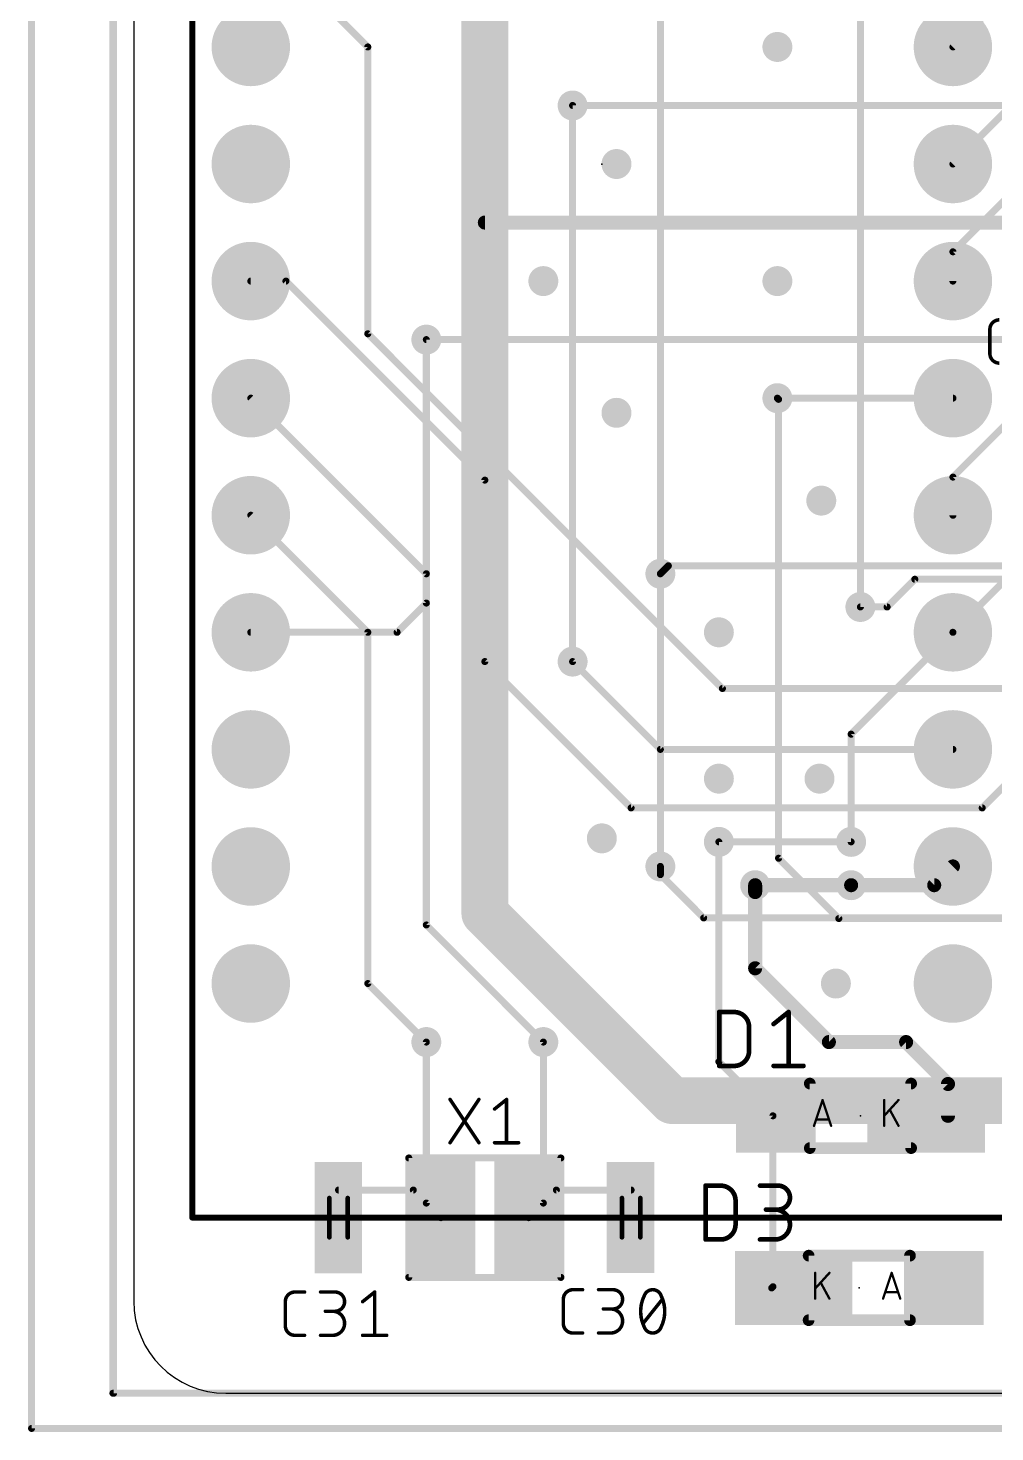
# Model space of a CAD drawing. Extents: x -2.3 to 95.2, y -2.6 to 57.4.
# Drawn here: x -2.29 to 18.69, y -0.84 to 29.62 of the extents above; entities that cross this region are included whole.
import ezdxf

# ---------------------------------------------------------------- set-up
doc = ezdxf.new("R2010")
doc.units = 0
for name, color, linetype in [('1', 12, 'CONTINUOUS'), ('16', 132, 'CONTINUOUS'), ('17', 253, 'CONTINUOUS'), ('18', 110, 'CONTINUOUS'), ('20', 31, 'CONTINUOUS'), ('21', 253, 'CONTINUOUS'), ('23', 53, 'CONTINUOUS'), ('25', 253, 'CONTINUOUS'), ('29', 253, 'CONTINUOUS'), ('30', 253, 'CONTINUOUS'), ('51', 253, 'CONTINUOUS')]:
    doc.layers.add(name, color=color, linetype=linetype)

# ---------------------------------------------------------------- blocks, each defined once
blk = doc.blocks.new('RECT')
blk.add_solid([(-0.5, -0.5), (0.5, -0.5), (-0.5, 0.5), (0.5, 0.5)])
blk = doc.blocks.new('ROUNDP')
at = {"const_width": 0.5}
blk.add_lwpolyline([(0, -0.25, 1), (0, 0.25, 1), (0, -0.25)], format="xyb", dxfattribs=at)
blk = doc.blocks.new('ROUNDV')
at = {"const_width": 0.5}
blk.add_lwpolyline([(0, -0.25, 1), (0, 0.25, 1), (0, -0.25)], format="xyb", dxfattribs=at)

msp = doc.modelspace()

# ---------------------------------------------------------------- linework, layer by layer
at = {"layer": '1'}
for points, const_width in [([(-0.4522, 57.15), (-0.4522, 0)], 0.1524), ([(7.62, 36.83), (7.62, 25.4)], 1.016), ([(15.7716, 31.0116), (15.7716, 17.0601)], 0.1524), ([(11.43, 30.48), (11.43, 17.78)], 0.1524), ([(19.05, 30.48), (17.78, 29.21)], 0.1524), ([(9.525, 27.94), (9.525, 15.875)], 0.1524), ([(19.05, 27.94), (17.78, 26.67)], 0.1524), ([(17.78, 24.765), (19.685, 26.67)], 0.1524), ([(7.62, 25.4), (7.62, 10.414)], 1.016), ([(17.78, 24.13), (17.78, 24.765)], 0.1524), ([(6.35, 17.145), (6.35, 22.86)], 0.1524), ([(13.97, 21.59), (13.9954, 21.5646)], 0.1524), ([(13.9954, 21.5646), (13.9954, 11.6078)], 0.1524), ([(11.43, 17.78), (11.43, 11.43)], 0.1524), ([(17.78, 16.51), (19.05, 17.78)], 0.1524), ([(6.35, 17.145), (5.715, 16.51)], 0.1524), ([(2.54, 16.51), (5.715, 16.51)], 0.1524), ([(17.78, 16.51), (15.5702, 14.3002)], 0.1524), ([(15.5702, 14.3002), (15.5702, 11.9634)], 0.1524), ([(12.7, 11.9634), (12.7, 7.1932)], 0.1524), ([(13.9954, 11.6078), (15.3035, 10.2997)], 0.1524), ([(17.78, 11.43), (17.3736, 11.0236)], 0.3048), ([(13.4874, 11.0236), (13.4874, 10.875)], 0.3048), ([(13.4874, 10.875), (13.4874, 9.2202)], 0.3048), ([(17.3736, 11.0236), (15.5702, 11.0236)], 0.3048), ([(11.684, 6.35), (7.62, 10.414)], 1.016), ([(15.3035, 10.2997), (19.1897, 10.2997)], 0.1524), ([(13.4874, 9.2202), (15.0876, 7.62)], 0.3048), ([(6.35, 7.62), (6.35, 4.1275)], 0.1524), ([(8.89, 7.62), (8.89, 4.1275)], 0.1524), ([(15.0876, 7.62), (16.764, 7.62)], 0.3048), ([(16.764, 7.62), (17.6734, 6.7106)], 0.3048), ([(12.7, 7.1932), (13.8734, 6.0198)], 0.1524), ([(17.6734, 6.7106), (17.6734, 6.0198)], 0.3048), ([(13.8734, 6.0198), (13.8734, 2.3114)], 0.1524), ([(4.445, 4.41), (6.0675, 4.41)], 0.1524), ([(6.0675, 4.41), (6.6675, 3.81)], 0.1524), ([(9.1725, 4.41), (8.5725, 3.81)], 0.1524), ([(10.795, 4.41), (9.1725, 4.41)], 0.1524), ([(6.35, 4.1275), (6.6675, 3.81)], 0.1524), ([(8.89, 4.1275), (8.5725, 3.81)], 0.1524), ([(13.8734, 2.3114), (13.848, 2.286)], 0.1524), ([(-0.4522, 0), (52.705, 0)], 0.1524)]:
    msp.add_lwpolyline(points, dxfattribs=dict(at, const_width=const_width))
for points, const_width in [([(17.7531, 29.2369, 1), (17.8069, 29.1831)], 0.0762), ([(9.5631, 27.94, 1), (9.4869, 27.94)], 0.0762), ([(17.7531, 26.6969, 1), (17.8069, 26.6431)], 0.0762), ([(7.874, 25.4, 1), (7.366, 25.4)], 0.508), ([(7.366, 25.4, 1), (7.874, 25.4)], 0.508), ([(17.8181, 24.765, 1), (17.7419, 24.765)], 0.0762), ([(17.7531, 24.7919, 1), (17.8069, 24.7381)], 0.0762), ([(17.7419, 24.13, 1), (17.8181, 24.13)], 0.0762), ([(6.3881, 22.86, 1), (6.3119, 22.86)], 0.0762), ([(13.9969, 21.6169, 1), (13.9431, 21.5631)], 0.0762), ([(14.0335, 21.5646, 1), (13.9573, 21.5646)], 0.0762), ([(13.9685, 21.5377, 1), (14.0223, 21.5915)], 0.0762), ([(11.4681, 17.78, 1), (11.3919, 17.78)], 0.0762), ([(11.3919, 17.78, 1), (11.4681, 17.78)], 0.0762), ([(6.3119, 17.145, 1), (6.3881, 17.145)], 0.0762), ([(6.3769, 17.1181, 1), (6.3231, 17.1719)], 0.0762), ([(15.7335, 17.0601, 1), (15.8097, 17.0601)], 0.0762), ([(2.54, 16.5481, 1), (2.54, 16.4719)], 0.0762), ([(5.6881, 16.5369, 1), (5.7419, 16.4831)], 0.0762), ([(5.715, 16.4719, 1), (5.715, 16.5481)], 0.0762), ([(17.7531, 16.5369, 1), (17.8069, 16.4831)], 0.0762), ([(17.8069, 16.4831, 1), (17.7531, 16.5369)], 0.0762), ([(9.4869, 15.875, 1), (9.5631, 15.875)], 0.0762), ([(15.6083, 14.3002, 1), (15.5321, 14.3002)], 0.0762), ([(15.5433, 14.3271, 1), (15.5971, 14.2733)], 0.0762), ([(12.7381, 11.9634, 1), (12.6619, 11.9634)], 0.0762), ([(15.5321, 11.9634, 1), (15.6083, 11.9634)], 0.0762), ([(13.9573, 11.6078, 1), (14.0335, 11.6078)], 0.0762), ([(14.0223, 11.6347, 1), (13.9685, 11.5809)], 0.0762), ([(17.8339, 11.3761, 1), (17.7261, 11.4839)], 0.1524), ([(11.3919, 11.43, 1), (11.4681, 11.43)], 0.0762), ([(13.5636, 11.0236, 1), (13.4112, 11.0236)], 0.1524), ([(13.5636, 10.875, 1), (13.4112, 10.875)], 0.1524), ([(15.5702, 11.0998, 1), (15.5702, 10.9474)], 0.1524), ([(17.3197, 11.0775, 1), (17.4275, 10.9697)], 0.1524), ([(17.3736, 10.9474, 1), (17.3736, 11.0998)], 0.1524), ([(7.7996, 10.5936, 1), (7.4404, 10.2344)], 0.508), ([(7.366, 10.414, 1), (7.874, 10.414)], 0.508), ([(13.4112, 10.875, 1), (13.5636, 10.875)], 0.1524), ([(15.3035, 10.3378, 1), (15.3035, 10.2616)], 0.0762), ([(15.2766, 10.2728, 1), (15.3304, 10.3266)], 0.0762), ([(13.5413, 9.2741, 1), (13.4335, 9.1663)], 0.1524), ([(13.4112, 9.2202, 1), (13.5636, 9.2202)], 0.1524), ([(6.3881, 7.62, 1), (6.3119, 7.62)], 0.0762), ([(8.9281, 7.62, 1), (8.8519, 7.62)], 0.0762), ([(15.0876, 7.6962, 1), (15.0876, 7.5438)], 0.1524), ([(15.0337, 7.5661, 1), (15.1415, 7.6739)], 0.1524), ([(16.8179, 7.6739, 1), (16.7101, 7.5661)], 0.1524), ([(16.764, 7.5438, 1), (16.764, 7.6962)], 0.1524), ([(12.6619, 7.1932, 1), (12.7381, 7.1932)], 0.0762), ([(12.7269, 7.2201, 1), (12.6731, 7.1663)], 0.0762), ([(11.5044, 6.1704, 1), (11.8636, 6.5296)], 0.508), ([(17.7496, 6.7106, 1), (17.5972, 6.7106)], 0.1524), ([(17.6195, 6.6567, 1), (17.7273, 6.7645)], 0.1524), ([(13.9115, 6.0198, 1), (13.8353, 6.0198)], 0.0762), ([(17.5972, 6.0198, 1), (17.7496, 6.0198)], 0.1524), ([(13.8465, 5.9929, 1), (13.9003, 6.0467)], 0.0762), ([(4.445, 4.4481, 1), (4.445, 4.3719)], 0.0762), ([(6.0944, 4.4369, 1), (6.0406, 4.3831)], 0.0762), ([(6.0675, 4.3719, 1), (6.0675, 4.4481)], 0.0762), ([(9.1725, 4.4481, 1), (9.1725, 4.3719)], 0.0762), ([(9.1994, 4.3831, 1), (9.1456, 4.4369)], 0.0762), ([(10.795, 4.3719, 1), (10.795, 4.4481)], 0.0762), ([(6.3119, 4.1275, 1), (6.3881, 4.1275)], 0.0762), ([(6.3769, 4.1544, 1), (6.3231, 4.1006)], 0.0762), ([(8.8519, 4.1275, 1), (8.9281, 4.1275)], 0.0762), ([(8.9169, 4.1006, 1), (8.8631, 4.1544)], 0.0762), ([(6.6406, 3.7831, 1), (6.6944, 3.8369)], 0.0762), ([(6.6406, 3.7831, 1), (6.6944, 3.8369)], 0.0762), ([(8.5456, 3.8369, 1), (8.5994, 3.7831)], 0.0762), ([(8.5456, 3.8369, 1), (8.5994, 3.7831)], 0.0762), ([(13.8211, 2.3129, 1), (13.8749, 2.2591)], 0.0762), ([(13.8353, 2.3114, 1), (13.9115, 2.3114)], 0.0762), ([(13.9003, 2.2845, 1), (13.8465, 2.3383)], 0.0762), ([(-0.4522, 0.0381, 1), (-0.4522, -0.0381)], 0.0762), ([(-0.4903, 0, 1), (-0.4141, 0)], 0.0762)]:
    msp.add_lwpolyline(points, format="xyb", dxfattribs=dict(at, const_width=const_width))
at = {"layer": '16'}
for points, const_width in [([(-2.2184, 57.1502), (-2.2184, -0.762)], 0.1524), ([(-0.4381, 57.15), (-0.4381, 0)], 0.1524), ([(5.08, 29.21), (2.54, 31.75)], 0.1524), ([(5.08, 22.987), (5.08, 29.21)], 0.1524), ([(27.94, 27.94), (9.525, 27.94)], 0.1524), ([(24.765, 25.4), (7.62, 25.4)], 0.3048), ([(2.54, 24.13), (3.302, 24.13)], 0.1524), ([(3.302, 24.13), (7.62, 19.812)], 0.1524), ([(12.7762, 15.2908), (5.08, 22.987)], 0.1524), ([(6.35, 22.86), (19.05, 22.86)], 0.1524), ([(6.35, 17.78), (2.54, 21.59)], 0.1524), ([(13.97, 21.59), (17.78, 21.59)], 0.1524), ([(17.78, 19.8777), (18.9602, 21.0579)], 0.1524), ([(7.62, 19.812), (7.62, 15.875)], 0.1524), ([(17.78, 19.05), (17.78, 19.8777)], 0.1524), ([(2.54, 19.05), (5.08, 16.51)], 0.1524), ([(11.6032, 17.9532), (11.43, 17.78)], 0.1524), ([(18.9057, 17.9532), (11.6032, 17.9532)], 0.1524), ([(6.35, 10.16), (6.35, 17.78)], 0.1524), ([(16.3518, 17.0601), (16.9529, 17.6612)], 0.1524), ([(16.9529, 17.6612), (18.9012, 17.6612)], 0.1524), ([(15.7716, 17.0601), (16.3518, 17.0601)], 0.1524), ([(5.08, 16.51), (5.08, 8.89)], 0.1524), ([(7.62, 15.875), (10.795, 12.7)], 0.1524), ([(11.43, 13.97), (9.525, 15.875)], 0.1524), ([(19.4183, 15.2908), (12.7762, 15.2908)], 0.1524), ([(11.43, 13.97), (17.78, 13.97)], 0.1524), ([(18.415, 12.7), (19.3675, 13.6525)], 0.1524), ([(10.795, 12.7), (18.415, 12.7)], 0.1524), ([(12.7, 11.9634), (15.5702, 11.9634)], 0.1524), ([(11.43, 11.43), (11.43, 11.2522)], 0.1524), ([(12.3698, 10.3124), (11.43, 11.2522)], 0.1524), ([(13.4874, 11.0236), (15.5702, 11.0236)], 0.3048), ([(12.3698, 10.3124), (29.3624, 10.3124)], 0.1524), ([(8.89, 7.62), (6.35, 10.16)], 0.1524), ([(5.08, 8.89), (6.35, 7.62)], 0.1524), ([(11.684, 6.35), (29.3116, 6.35)], 1.016), ([(-0.4381, 0), (49.53, 0)], 0.1524), ([(-2.2184, -0.762), (95.123, -0.762)], 0.1524)]:
    msp.add_lwpolyline(points, dxfattribs=dict(at, const_width=const_width))
for points, const_width in [([(5.1181, 29.21, 1), (5.0419, 29.21)], 0.0762), ([(5.0531, 29.1831, 1), (5.1069, 29.2369)], 0.0762), ([(9.525, 27.9781, 1), (9.525, 27.9019)], 0.0762), ([(7.62, 25.4762, 1), (7.62, 25.3238)], 0.1524), ([(2.54, 24.1681, 1), (2.54, 24.0919)], 0.0762), ([(3.3289, 24.1569, 1), (3.2751, 24.1031)], 0.0762), ([(3.302, 24.0919, 1), (3.302, 24.1681)], 0.0762), ([(5.0419, 22.987, 1), (5.1181, 22.987)], 0.0762), ([(5.1069, 23.0139, 1), (5.0531, 22.9601)], 0.0762), ([(6.35, 22.8981, 1), (6.35, 22.8219)], 0.0762), ([(2.5669, 21.6169, 1), (2.5131, 21.5631)], 0.0762), ([(13.97, 21.6281, 1), (13.97, 21.5519)], 0.0762), ([(17.78, 21.5519, 1), (17.78, 21.6281)], 0.0762), ([(7.6581, 19.812, 1), (7.5819, 19.812)], 0.0762), ([(7.5931, 19.7851, 1), (7.6469, 19.8389)], 0.0762), ([(17.8181, 19.8777, 1), (17.7419, 19.8777)], 0.0762), ([(17.7531, 19.9046, 1), (17.8069, 19.8507)], 0.0762), ([(2.5669, 19.0769, 1), (2.5131, 19.0231)], 0.0762), ([(17.7419, 19.05, 1), (17.8181, 19.05)], 0.0762), ([(11.6032, 17.9913, 1), (11.6032, 17.9151)], 0.0762), ([(11.6301, 17.9262, 1), (11.5762, 17.9801)], 0.0762), ([(6.3881, 17.78, 1), (6.3119, 17.78)], 0.0762), ([(6.3231, 17.7531, 1), (6.3769, 17.8069)], 0.0762), ([(11.4031, 17.8069, 1), (11.4569, 17.7531)], 0.0762), ([(16.9529, 17.6993, 1), (16.9529, 17.6231)], 0.0762), ([(16.9798, 17.6343, 1), (16.9259, 17.6882)], 0.0762), ([(15.7716, 17.0982, 1), (15.7716, 17.022)], 0.0762), ([(16.3248, 17.0871, 1), (16.3787, 17.0332)], 0.0762), ([(16.3518, 17.022, 1), (16.3518, 17.0982)], 0.0762), ([(5.1181, 16.51, 1), (5.0419, 16.51)], 0.0762), ([(5.0531, 16.4831, 1), (5.1069, 16.5369)], 0.0762), ([(7.5819, 15.875, 1), (7.6581, 15.875)], 0.0762), ([(7.6469, 15.9019, 1), (7.5931, 15.8481)], 0.0762), ([(9.5519, 15.9019, 1), (9.4981, 15.8481)], 0.0762), ([(12.7762, 15.3289, 1), (12.7762, 15.2527)], 0.0762), ([(12.7493, 15.2639, 1), (12.8031, 15.3177)], 0.0762), ([(11.43, 14.0081, 1), (11.43, 13.9319)], 0.0762), ([(11.4031, 13.9431, 1), (11.4569, 13.9969)], 0.0762), ([(17.78, 13.9319, 1), (17.78, 14.0081)], 0.0762), ([(10.795, 12.7381, 1), (10.795, 12.6619)], 0.0762), ([(10.7681, 12.6731, 1), (10.8219, 12.7269)], 0.0762), ([(18.3881, 12.7269, 1), (18.4419, 12.6731)], 0.0762), ([(18.415, 12.6619, 1), (18.415, 12.7381)], 0.0762), ([(12.7, 12.0015, 1), (12.7, 11.9253)], 0.0762), ([(15.5702, 11.9253, 1), (15.5702, 12.0015)], 0.0762), ([(11.4681, 11.43, 1), (11.3919, 11.43)], 0.0762), ([(11.3919, 11.2522, 1), (11.4681, 11.2522)], 0.0762), ([(11.4569, 11.2791, 1), (11.4031, 11.2253)], 0.0762), ([(13.4874, 11.0998, 1), (13.4874, 10.9474)], 0.1524), ([(15.5702, 10.9474, 1), (15.5702, 11.0998)], 0.1524), ([(12.3698, 10.3505, 1), (12.3698, 10.2743)], 0.0762), ([(12.3429, 10.2855, 1), (12.3967, 10.3393)], 0.0762), ([(6.3119, 10.16, 1), (6.3881, 10.16)], 0.0762), ([(6.3769, 10.1869, 1), (6.3231, 10.1331)], 0.0762), ([(5.0419, 8.89, 1), (5.1181, 8.89)], 0.0762), ([(5.1069, 8.9169, 1), (5.0531, 8.8631)], 0.0762), ([(6.3231, 7.5931, 1), (6.3769, 7.6469)], 0.0762), ([(8.8631, 7.5931, 1), (8.9169, 7.6469)], 0.0762), ([(11.684, 6.604, 1), (11.684, 6.096)], 0.508), ([(-0.4381, 0.0381, 1), (-0.4381, -0.0381)], 0.0762), ([(-0.4762, 0, 1), (-0.4, 0)], 0.0762), ([(-2.2184, -0.7239, 1), (-2.2184, -0.8001)], 0.0762), ([(-2.2565, -0.762, 1), (-2.1803, -0.762)], 0.0762)]:
    msp.add_lwpolyline(points, format="xyb", dxfattribs=dict(at, const_width=const_width))
at = {"layer": '20'}
for p, q in [((0, 53), (0, 2)), ((2, 0), (53.34, 0))]:
    msp.add_line(p, q, dxfattribs=at)
msp.add_arc((2, 2), 2, 180, 270, dxfattribs=at)
at = {"layer": '21', "const_width": 0.127}
for points in [[(1.27, 3.81), (1.27, 50.8)], [(19.05, 3.81), (1.27, 3.81)]]:
    msp.add_lwpolyline(points, dxfattribs=at)
at = {"layer": '21', "const_width": 0.0635}
for points in [[(1.27, 3.8418, 1), (1.27, 3.7782)], [(1.2383, 3.81, 1), (1.3017, 3.81)]]:
    msp.add_lwpolyline(points, format="xyb", dxfattribs=at)
at = {"layer": '23'}
for p in [(10.16, 26.67), (15.7734, 6.0198), (4.445, 3.81), (7.62, 3.81), (10.795, 3.81), (15.748, 2.286)]:
    msp.add_point(p, dxfattribs=at)
at = {"layer": '25'}
for points, const_width in [([(18.7904, 23.2896, 0.4142), (18.5816, 23.0807)], 0.0762), ([(18.6006, 23.0807, 1), (18.5625, 23.0807)], 0.0381), ([(18.5625, 23.0807, 1), (18.6006, 23.0807)], 0.0381), ([(18.6006, 22.5586, 1), (18.5625, 22.5586)], 0.0381), ([(18.5625, 22.5586, 1), (18.6006, 22.5586)], 0.0381), ([(18.5816, 22.5586, 0.4142), (18.7904, 22.3498)], 0.0762), ([(12.7318, 8.271, 1), (12.681, 8.271)], 0.0508), ([(12.7064, 8.2964, 1), (12.7064, 8.2456)], 0.0508), ([(13.3555, 7.9464, 0.4142), (13.0309, 8.271)], 0.1016), ([(13.0309, 8.2964, 1), (13.0309, 8.2456)], 0.0508), ([(13.0309, 8.2456, 1), (13.0309, 8.2964)], 0.0508), ([(14.2374, 8.271, 1), (14.1866, 8.271)], 0.0508), ([(14.2279, 8.2512, 1), (14.1962, 8.2908)], 0.0508), ([(13.3809, 7.9464, 1), (13.3301, 7.9464)], 0.0508), ([(13.3301, 7.9464, 1), (13.3809, 7.9464)], 0.0508), ([(13.8716, 8.0312, 1), (13.9034, 7.9915)], 0.0508), ([(13.0309, 7.1026, 0.4142), (13.3555, 7.4272)], 0.1016), ([(13.3809, 7.4272, 1), (13.3301, 7.4272)], 0.0508), ([(13.3301, 7.4272, 1), (13.3809, 7.4272)], 0.0508), ([(12.7064, 7.128, 1), (12.7064, 7.0772)], 0.0508), ([(12.681, 7.1026, 1), (12.7318, 7.1026)], 0.0508), ([(13.0309, 7.128, 1), (13.0309, 7.0772)], 0.0508), ([(13.0309, 7.0772, 1), (13.0309, 7.128)], 0.0508), ([(13.8875, 7.128, 1), (13.8875, 7.0772)], 0.0508), ([(14.1866, 7.1026, 1), (14.2374, 7.1026)], 0.0508), ([(14.5366, 7.0772, 1), (14.5366, 7.128)], 0.0508), ([(6.8802, 6.386, 1), (6.8485, 6.3648)], 0.0381), ([(7.5067, 6.3648, 1), (7.475, 6.386)], 0.0381), ([(8.1111, 6.3754, 1), (8.073, 6.3754)], 0.0381), ([(8.1039, 6.3605, 1), (8.0801, 6.3903)], 0.0381), ([(7.8191, 6.1814, 1), (7.8429, 6.1517)], 0.0381), ([(14.9623, 6.3662, 1), (14.9382, 6.3582)], 0.0254), ([(14.9623, 6.3582, 1), (14.9382, 6.3662)], 0.0254), ([(16.3017, 6.3622, 1), (16.2763, 6.3622)], 0.0254), ([(16.4243, 6.151, 1), (16.402, 6.1388)], 0.0254), ([(16.6088, 6.3537, 1), (16.59, 6.3707)], 0.0254), ([(14.752, 5.8074, 1), (14.776, 5.7994)], 0.0254), ([(14.8106, 5.9558, 1), (14.8106, 5.9304)], 0.0254), ([(15.09, 5.9304, 1), (15.09, 5.9558)], 0.0254), ([(15.1245, 5.7994, 1), (15.1486, 5.8074)], 0.0254), ([(16.2796, 6.0293, 1), (16.2984, 6.0122)], 0.0254), ([(16.2763, 5.8034, 1), (16.3017, 5.8034)], 0.0254), ([(16.5883, 5.7973, 1), (16.6106, 5.8095)], 0.0254), ([(6.8485, 5.4462, 1), (6.8802, 5.425)], 0.0381), ([(7.475, 5.425, 1), (7.5067, 5.4462)], 0.0381), ([(7.831, 5.4546, 1), (7.831, 5.4165)], 0.0381), ([(8.073, 5.4356, 1), (8.1111, 5.4356)], 0.0381), ([(8.3531, 5.4165, 1), (8.3531, 5.4546)], 0.0381), ([(12.4382, 4.5052, 1), (12.3874, 4.5052)], 0.0508), ([(12.4128, 4.5306, 1), (12.4128, 4.4798)], 0.0508), ([(13.0619, 4.1806, 0.4142), (12.7374, 4.5052)], 0.1016), ([(12.7374, 4.5306, 1), (12.7374, 4.4798)], 0.0508), ([(12.7374, 4.4798, 1), (12.7374, 4.5306)], 0.0508), ([(13.5939, 4.5306, 1), (13.5939, 4.4798)], 0.0508), ([(13.9834, 3.9859, 1), (13.9834, 4.5052)], 0.1016), ([(13.9834, 4.5306, 1), (13.9834, 4.4798)], 0.0508), ([(13.9834, 4.4798, 1), (13.9834, 4.5306)], 0.0508), ([(13.0873, 4.1806, 1), (13.0365, 4.1806)], 0.0508), ([(13.0365, 4.1806, 1), (13.0873, 4.1806)], 0.0508), ([(13.7237, 4.0113, 1), (13.7237, 3.9605)], 0.0508), ([(13.9184, 3.3368, 1), (13.9184, 3.9859)], 0.1016), ([(13.9184, 4.0113, 1), (13.9184, 3.9605)], 0.0508), ([(13.9834, 4.0113, 1), (13.9834, 3.9605)], 0.0508), ([(13.9834, 3.9605, 1), (13.9834, 4.0113)], 0.0508), ([(12.7374, 3.3368, 0.4142), (13.0619, 3.6614)], 0.1016), ([(13.0873, 3.6614, 1), (13.0365, 3.6614)], 0.0508), ([(13.0365, 3.6614, 1), (13.0873, 3.6614)], 0.0508), ([(12.4128, 3.3622, 1), (12.4128, 3.3114)], 0.0508), ([(12.3874, 3.3368, 1), (12.4382, 3.3368)], 0.0508), ([(12.7374, 3.3622, 1), (12.7374, 3.3114)], 0.0508), ([(12.7374, 3.3114, 1), (12.7374, 3.3622)], 0.0508), ([(13.5939, 3.3622, 1), (13.5939, 3.3114)], 0.0508), ([(13.9184, 3.3622, 1), (13.9184, 3.3114)], 0.0508), ([(13.9184, 3.3114, 1), (13.9184, 3.3622)], 0.0508), ([(14.8017, 2.6122, 1), (14.7763, 2.6122)], 0.0254), ([(15.1088, 2.6037, 1), (15.09, 2.6207)], 0.0254), ([(16.4623, 2.6162, 1), (16.4382, 2.6082)], 0.0254), ([(16.4623, 2.6082, 1), (16.4382, 2.6162)], 0.0254), ([(3.4981, 2.1971, 0.4142), (3.2893, 1.9883)], 0.0762), ([(3.4981, 2.2162, 1), (3.4981, 2.1781)], 0.0381), ([(3.4981, 2.1781, 1), (3.4981, 2.2161)], 0.0381), ([(3.707, 2.1781, 1), (3.707, 2.2162)], 0.0381), ([(4.0539, 2.2162, 1), (4.0539, 2.1781)], 0.0381), ([(4.3671, 2.2162, 1), (4.3671, 2.1781)], 0.0381), ([(4.3671, 1.7794, 1), (4.3671, 2.1971)], 0.0762), ([(4.3671, 2.1781, 1), (4.3671, 2.2162)], 0.0381), ([(5.2484, 2.1971, 1), (5.2103, 2.1971)], 0.0381), ([(5.2412, 2.1822, 1), (5.2174, 2.212)], 0.0381), ([(9.5323, 2.2475, 0.4142), (9.3235, 2.0386)], 0.0762), ([(9.5323, 2.2665, 1), (9.5323, 2.2284)], 0.0381), ([(9.5323, 2.2284, 1), (9.5323, 2.2665)], 0.0381), ([(9.7411, 2.2284, 1), (9.7411, 2.2665)], 0.0381), ([(10.088, 2.2665, 1), (10.088, 2.2284)], 0.0381), ([(10.4013, 1.8298, 1), (10.4013, 2.2475)], 0.0762), ([(10.4013, 2.2665, 1), (10.4013, 2.2284)], 0.0381), ([(10.4013, 2.2284, 1), (10.4013, 2.2665)], 0.0381), ([(11.0807, 2.1169, 0.1139), (11.0024, 1.7776)], 0.0762), ([(11.2635, 2.2475, 0.3205), (11.0807, 2.1169)], 0.0762), ([(11.0627, 2.1231, 1), (11.0988, 2.1107)], 0.0381), ([(11.0979, 2.1086, 1), (11.0636, 2.1253)], 0.0381), ([(11.4462, 2.1169, 0.3205), (11.2635, 2.2475)], 0.0762), ([(11.2635, 2.2665, 1), (11.2635, 2.2284)], 0.0381), ([(11.2635, 2.2284, 1), (11.2635, 2.2665)], 0.0381), ([(11.5245, 1.7776, 0.1139), (11.4462, 2.1169)], 0.0762), ([(11.4633, 2.1253, 1), (11.4291, 2.1086)], 0.0381), ([(11.4282, 2.1107, 1), (11.4642, 2.1231)], 0.0381), ([(14.7796, 2.2793, 1), (14.7984, 2.2622)], 0.0254), ([(14.9243, 2.401, 1), (14.902, 2.3888)], 0.0254), ([(16.3106, 2.2058, 1), (16.3106, 2.1804)], 0.0254), ([(16.59, 2.1804, 1), (16.59, 2.2058)], 0.0254), ([(3.3084, 1.9883, 1), (3.2703, 1.9883)], 0.0381), ([(3.2703, 1.9883, 1), (3.3084, 1.9883)], 0.0381), ([(4.9564, 2.0031, 1), (4.9802, 1.9734)], 0.0381), ([(9.3425, 2.0386, 1), (9.3044, 2.0386)], 0.0381), ([(9.3044, 2.0386, 1), (9.3425, 2.0386)], 0.0381), ([(10.1924, 1.8488, 1), (10.1924, 1.8107)], 0.0381), ([(10.3491, 1.3076, 1), (10.3491, 1.8298)], 0.0762), ([(10.3491, 1.8488, 1), (10.3491, 1.8107)], 0.0381), ([(10.4013, 1.8488, 1), (10.4013, 1.8107)], 0.0381), ([(10.4013, 1.8107, 1), (10.4013, 1.8488)], 0.0381), ([(11.4872, 2.0267, 1), (11.4574, 2.0505)], 0.0381), ([(14.7763, 2.0534, 1), (14.8017, 2.0534)], 0.0254), ([(15.0883, 2.0473, 1), (15.1106, 2.0595)], 0.0254), ([(16.252, 2.0574, 1), (16.276, 2.0494)], 0.0254), ([(16.6245, 2.0494, 1), (16.6486, 2.0574)], 0.0254), ([(4.1583, 1.7985, 1), (4.1583, 1.7604)], 0.0381), ([(4.3149, 1.2573, 1), (4.3149, 1.7794)], 0.0762), ([(4.3149, 1.7985, 1), (4.3149, 1.7604)], 0.0381), ([(4.3671, 1.7985, 1), (4.3671, 1.7604)], 0.0381), ([(4.3671, 1.7604, 1), (4.3671, 1.7985)], 0.0381), ([(9.3425, 1.5165, 1), (9.3044, 1.5165)], 0.0381), ([(9.3044, 1.5165, 1), (9.3425, 1.5165)], 0.0381), ([(9.3235, 1.5165, 0.4142), (9.5323, 1.3076)], 0.0762), ([(11.0024, 1.7776, 0.1139), (11.0807, 1.4382)], 0.0762), ([(11.0215, 1.7775, 1), (10.9834, 1.7776)], 0.0381), ([(10.9834, 1.7775, 1), (11.0215, 1.7776)], 0.0381), ([(11.0397, 1.5284, 1), (11.0695, 1.5046)], 0.0381), ([(11.4462, 1.4382, 0.1139), (11.5245, 1.7776)], 0.0762), ([(11.5436, 1.7775, 1), (11.5055, 1.7776)], 0.0381), ([(11.5055, 1.7776, 1), (11.5436, 1.7775)], 0.0381), ([(3.2893, 1.4661, 0.4142), (3.4981, 1.2573)], 0.0762), ([(3.3084, 1.4661, 1), (3.2703, 1.4661)], 0.0381), ([(3.2703, 1.4661, 1), (3.3084, 1.4661)], 0.0381), ([(3.4981, 1.2764, 1), (3.4981, 1.2383)], 0.0381), ([(3.4981, 1.2383, 1), (3.4981, 1.2764)], 0.0381), ([(3.707, 1.2383, 1), (3.707, 1.2764)], 0.0381), ([(4.0539, 1.2764, 1), (4.0539, 1.2383)], 0.0381), ([(4.3149, 1.2764, 1), (4.3149, 1.2383)], 0.0381), ([(4.3149, 1.2383, 1), (4.3149, 1.2764)], 0.0381), ([(4.9683, 1.2764, 1), (4.9683, 1.2383)], 0.0381), ([(5.2103, 1.2573, 1), (5.2484, 1.2573)], 0.0381), ([(5.4904, 1.2383, 1), (5.4904, 1.2764)], 0.0381), ([(9.5323, 1.3267, 1), (9.5323, 1.2886)], 0.0381), ([(9.5323, 1.2886, 1), (9.5323, 1.3267)], 0.0381), ([(9.7411, 1.2886, 1), (9.7411, 1.3267)], 0.0381), ([(10.088, 1.3267, 1), (10.088, 1.2886)], 0.0381), ([(10.3491, 1.3267, 1), (10.3491, 1.2886)], 0.0381), ([(10.3491, 1.2886, 1), (10.3491, 1.3267)], 0.0381), ([(11.0807, 1.4382, 0.3205), (11.2635, 1.3076)], 0.0762), ([(11.0988, 1.4444, 1), (11.0627, 1.432)], 0.0381), ([(11.0636, 1.4298, 1), (11.0979, 1.4465)], 0.0381), ([(11.2635, 1.3076, 0.3205), (11.4462, 1.4382)], 0.0762), ([(11.2635, 1.3267, 1), (11.2635, 1.2886)], 0.0381), ([(11.2635, 1.2886, 1), (11.2635, 1.3267)], 0.0381), ([(11.4291, 1.4465, 1), (11.4633, 1.4298)], 0.0381), ([(11.4642, 1.432, 1), (11.4282, 1.4444)], 0.0381)]:
    msp.add_lwpolyline(points, format="xyb", dxfattribs=dict(at, const_width=const_width))
for points, const_width in [([(18.5816, 22.5586), (18.5816, 23.0807)], 0.0762), ([(12.7064, 7.1026), (12.7064, 8.271)], 0.1016), ([(12.7064, 8.271), (13.0309, 8.271)], 0.1016), ([(13.8875, 8.0114), (14.212, 8.271)], 0.1016), ([(14.212, 8.271), (14.212, 7.1026)], 0.1016), ([(13.3555, 7.9464), (13.3555, 7.4272)], 0.1016), ([(13.0309, 7.1026), (12.7064, 7.1026)], 0.1016), ([(13.8875, 7.1026), (14.5366, 7.1026)], 0.1016), ([(6.8643, 5.4356), (7.4909, 6.3754)], 0.0762), ([(6.8643, 6.3754), (7.4909, 5.4356)], 0.0762), ([(7.831, 6.1666), (8.092, 6.3754)], 0.0762), ([(8.092, 6.3754), (8.092, 5.4356)], 0.0762), ([(14.764, 5.8034), (14.9503, 6.3622)], 0.0508), ([(14.9503, 6.3622), (15.1365, 5.8034)], 0.0508), ([(16.289, 5.8034), (16.289, 6.3622)], 0.0508), ([(16.5994, 6.3622), (16.289, 6.0207)], 0.0508), ([(16.5994, 5.8034), (16.4132, 6.1449)], 0.0508), ([(15.09, 5.9431), (14.8106, 5.9431)], 0.0508), ([(7.831, 5.4356), (8.3531, 5.4356)], 0.0762), ([(12.4128, 3.3368), (12.4128, 4.5052)], 0.1016), ([(12.4128, 4.5052), (12.7374, 4.5052)], 0.1016), ([(13.5939, 4.5052), (13.9834, 4.5052)], 0.1016), ([(13.0619, 4.1806), (13.0619, 3.6614)], 0.1016), ([(13.9834, 3.9859), (13.7237, 3.9859)], 0.1016), ([(12.7374, 3.3368), (12.4128, 3.3368)], 0.1016), ([(13.5939, 3.3368), (13.9184, 3.3368)], 0.1016), ([(14.789, 2.0534), (14.789, 2.6122)], 0.0508), ([(15.0994, 2.6122), (14.789, 2.2707)], 0.0508), ([(16.264, 2.0534), (16.4503, 2.6122)], 0.0508), ([(16.4503, 2.6122), (16.6365, 2.0534)], 0.0508), ([(3.4981, 2.1971), (3.707, 2.1971)], 0.0762), ([(4.0539, 2.1971), (4.3671, 2.1971)], 0.0762), ([(4.9683, 1.9883), (5.2293, 2.1971)], 0.0762), ([(5.2293, 2.1971), (5.2293, 1.2573)], 0.0762), ([(9.5323, 2.2475), (9.7411, 2.2475)], 0.0762), ([(10.088, 2.2475), (10.4013, 2.2475)], 0.0762), ([(15.0994, 2.0534), (14.9132, 2.3949)], 0.0508), ([(16.59, 2.1931), (16.3106, 2.1931)], 0.0508), ([(3.2893, 1.4661), (3.2893, 1.9883)], 0.0762), ([(9.3235, 1.5165), (9.3235, 2.0386)], 0.0762), ([(10.4013, 1.8298), (10.1924, 1.8298)], 0.0762), ([(11.0546, 1.5165), (11.4723, 2.0386)], 0.0762), ([(4.3671, 1.7794), (4.1583, 1.7794)], 0.0762), ([(3.707, 1.2573), (3.4981, 1.2573)], 0.0762), ([(4.0539, 1.2573), (4.3149, 1.2573)], 0.0762), ([(4.9683, 1.2573), (5.4904, 1.2573)], 0.0762), ([(9.7411, 1.3076), (9.5323, 1.3076)], 0.0762), ([(10.088, 1.3076), (10.3491, 1.3076)], 0.0762)]:
    msp.add_lwpolyline(points, dxfattribs=dict(at, const_width=const_width))
at = {"layer": '51'}
for points, const_width in [([(14.6734, 5.3198), (14.6734, 6.7198)], 0.254), ([(14.6734, 6.7198), (16.8734, 6.7198)], 0.254), ([(16.8734, 6.7198), (16.8734, 5.3198)], 0.254), ([(9.271, 5.1054), (5.969, 5.1054)], 0.1524), ([(5.969, 5.1054), (5.969, 2.5146)], 0.1524), ([(9.271, 2.5146), (9.271, 5.1054)], 0.1524), ([(16.8734, 5.3198), (14.6734, 5.3198)], 0.254), ([(4.245, 3.385), (4.245, 4.235)], 0.1016), ([(4.645, 4.235), (4.645, 3.385)], 0.1016), ([(10.595, 3.385), (10.595, 4.235)], 0.1016), ([(10.995, 4.235), (10.995, 3.385)], 0.1016), ([(14.648, 2.986), (16.848, 2.986)], 0.254), ([(14.648, 1.586), (14.648, 2.986)], 0.254), ([(16.848, 2.986), (16.848, 1.586)], 0.254), ([(5.969, 2.5146), (9.271, 2.5146)], 0.1524), ([(16.848, 1.586), (14.648, 1.586)], 0.254)]:
    msp.add_lwpolyline(points, dxfattribs=dict(at, const_width=const_width))
for points, const_width in [([(14.7369, 6.7198, 1), (14.6099, 6.7198)], 0.127), ([(14.6734, 6.7833, 1), (14.6734, 6.6563)], 0.127), ([(16.9369, 6.7198, 1), (16.8099, 6.7198)], 0.127), ([(16.8734, 6.6563, 1), (16.8734, 6.7833)], 0.127), ([(5.969, 5.1435, 1), (5.969, 5.0673)], 0.0762), ([(6.0071, 5.1054, 1), (5.9309, 5.1054)], 0.0762), ([(9.3091, 5.1054, 1), (9.2329, 5.1054)], 0.0762), ([(9.271, 5.0673, 1), (9.271, 5.1435)], 0.0762), ([(14.6734, 5.3833, 1), (14.6734, 5.2563)], 0.127), ([(14.6099, 5.3198, 1), (14.7369, 5.3198)], 0.127), ([(16.8099, 5.3198, 1), (16.9369, 5.3198)], 0.127), ([(16.8734, 5.2563, 1), (16.8734, 5.3833)], 0.127), ([(4.2704, 4.235, 1), (4.2196, 4.235)], 0.0508), ([(4.6704, 4.235, 1), (4.6196, 4.235)], 0.0508), ([(10.6204, 4.235, 1), (10.5696, 4.235)], 0.0508), ([(11.0204, 4.235, 1), (10.9696, 4.235)], 0.0508), ([(4.2196, 3.385, 1), (4.2704, 3.385)], 0.0508), ([(4.6196, 3.385, 1), (4.6704, 3.385)], 0.0508), ([(10.5696, 3.385, 1), (10.6204, 3.385)], 0.0508), ([(10.9696, 3.385, 1), (11.0204, 3.385)], 0.0508), ([(14.648, 3.0495, 1), (14.648, 2.9225)], 0.127), ([(14.7115, 2.986, 1), (14.5845, 2.986)], 0.127), ([(16.9115, 2.986, 1), (16.7845, 2.986)], 0.127), ([(16.848, 2.9225, 1), (16.848, 3.0495)], 0.127), ([(5.969, 2.5527, 1), (5.969, 2.4765)], 0.0762), ([(5.9309, 2.5146, 1), (6.0071, 2.5146)], 0.0762), ([(9.2329, 2.5146, 1), (9.3091, 2.5146)], 0.0762), ([(9.271, 2.4765, 1), (9.271, 2.5527)], 0.0762), ([(14.648, 1.6495, 1), (14.648, 1.5225)], 0.127), ([(14.5845, 1.586, 1), (14.7115, 1.586)], 0.127), ([(16.7845, 1.586, 1), (16.9115, 1.586)], 0.127), ([(16.848, 1.5225, 1), (16.848, 1.6495)], 0.127)]:
    msp.add_lwpolyline(points, format="xyb", dxfattribs=dict(at, const_width=const_width))

# ---------------------------------------------------------------- block references
at = {"layer": '1'}
for p, xscale, yscale, rotation in [((13.8734, 6.0198), 1.4, 1.4, 180), ((17.6734, 6.0198), 1.4, 1.4, 180), ((4.445, 4.41), 0.925, 0.74, 270), ((10.795, 4.41), 0.925, 0.74, 270), ((4.445, 3.21), 0.925, 0.74, 270), ((10.795, 3.21), 0.925, 0.74, 270)]:
    msp.add_blockref('RECT', p, dxfattribs=dict(at, xscale=xscale, yscale=yscale, rotation=rotation))
for p, xscale, yscale in [((6.6675, 3.81), 1.2954, 2.3876), ((8.5725, 3.81), 1.2954, 2.3876), ((13.848, 2.286), 1.4, 1.4), ((17.648, 2.286), 1.4, 1.4)]:
    msp.add_blockref('RECT', p, dxfattribs=dict(at, xscale=xscale, yscale=yscale))
at = {"layer": '17', "xscale": 1.5, "yscale": 1.5}
for p in [(2.54, 29.21), (2.54, 29.21), (17.78, 29.21), (17.78, 29.21), (2.54, 26.67), (2.54, 26.67), (17.78, 26.67), (17.78, 26.67), (2.54, 24.13), (2.54, 24.13), (17.78, 24.13), (17.78, 24.13), (2.54, 21.59), (2.54, 21.59), (17.78, 21.59), (17.78, 21.59), (2.54, 19.05), (2.54, 19.05), (17.78, 19.05), (17.78, 19.05), (2.54, 16.51), (2.54, 16.51), (17.78, 16.51), (17.78, 16.51), (2.54, 13.97), (2.54, 13.97), (17.78, 13.97), (17.78, 13.97), (2.54, 11.43), (2.54, 11.43), (17.78, 11.43), (17.78, 11.43), (2.54, 8.89), (2.54, 8.89), (17.78, 8.89), (17.78, 8.89)]:
    msp.add_blockref('ROUNDP', p, dxfattribs=at)
at = {"layer": '18', "xscale": 0.65, "yscale": 0.65}
for p in [(13.97, 29.21), (13.97, 29.21), (9.525, 27.94), (9.525, 27.94), (10.4775, 26.67), (10.4775, 26.67), (7.62, 25.4), (7.62, 25.4), (8.89, 24.13), (8.89, 24.13), (13.97, 24.13), (13.97, 24.13), (6.35, 22.86), (6.35, 22.86), (13.97, 21.59), (13.97, 21.59), (10.4775, 21.2725), (10.4775, 21.2725), (14.9225, 19.3675), (14.9225, 19.3675), (11.43, 17.78), (11.43, 17.78), (15.7716, 17.0601), (15.7716, 17.0601), (12.7, 16.51), (12.7, 16.51), (9.525, 15.875), (9.525, 15.875), (12.7, 13.335), (12.7, 13.335), (14.8844, 13.335), (14.8844, 13.335), (10.16, 12.0396), (10.16, 12.0396), (12.7, 11.9634), (12.7, 11.9634), (15.5702, 11.9634), (15.5702, 11.9634), (11.43, 11.43), (11.43, 11.43), (13.4874, 11.0236), (13.4874, 11.0236), (15.5702, 11.0236), (15.5702, 11.0236), (15.24, 8.89), (15.24, 8.89), (6.35, 7.62), (6.35, 7.62), (8.89, 7.62), (8.89, 7.62), (11.684, 6.35), (11.684, 6.35)]:
    msp.add_blockref('ROUNDV', p, dxfattribs=at)
at = {"layer": '29'}
for name, p, xscale, yscale in [('ROUNDP', (2.54, 29.21), 1.7032, 1.7032), ('ROUNDP', (17.78, 29.21), 1.7032, 1.7032), ('ROUNDP', (2.54, 26.67), 1.7032, 1.7032), ('ROUNDP', (17.78, 26.67), 1.7032, 1.7032), ('ROUNDP', (2.54, 24.13), 1.7032, 1.7032), ('ROUNDP', (17.78, 24.13), 1.7032, 1.7032), ('ROUNDP', (2.54, 21.59), 1.7032, 1.7032), ('ROUNDP', (17.78, 21.59), 1.7032, 1.7032), ('ROUNDP', (2.54, 19.05), 1.7032, 1.7032), ('ROUNDP', (17.78, 19.05), 1.7032, 1.7032), ('ROUNDP', (2.54, 16.51), 1.7032, 1.7032), ('ROUNDP', (17.78, 16.51), 1.7032, 1.7032), ('ROUNDP', (2.54, 13.97), 1.7032, 1.7032), ('ROUNDP', (17.78, 13.97), 1.7032, 1.7032), ('ROUNDP', (2.54, 11.43), 1.7032, 1.7032), ('ROUNDP', (17.78, 11.43), 1.7032, 1.7032), ('ROUNDP', (2.54, 8.89), 1.7032, 1.7032), ('ROUNDP', (17.78, 8.89), 1.7032, 1.7032), ('RECT', (4.4406, 3.8107), 1.0301, 2.4105), ('RECT', (6.6675, 3.81), 1.4986, 2.5908), ('RECT', (8.5725, 3.81), 1.4986, 2.5908), ('RECT', (10.7814, 3.8157), 1.0301, 2.4105), ('RECT', (13.848, 2.286), 1.6032, 1.6032), ('RECT', (17.648, 2.286), 1.6032, 1.6032)]:
    msp.add_blockref(name, p, dxfattribs=dict(at, xscale=xscale, yscale=yscale))
for p, xscale, yscale, rotation in [((13.8734, 6.0198), 1.6032, 1.6032, 180), ((17.6734, 6.0198), 1.6032, 1.6032, 180), ((4.445, 4.41), 1.1282, 0.9432, 270), ((10.795, 4.41), 1.1282, 0.9432, 270), ((4.445, 3.21), 1.1282, 0.9432, 270), ((10.795, 3.21), 1.1282, 0.9432, 270)]:
    msp.add_blockref('RECT', p, dxfattribs=dict(at, xscale=xscale, yscale=yscale, rotation=rotation))
at = {"layer": '30', "xscale": 1.7032, "yscale": 1.7032}
for p in [(2.54, 29.21), (17.78, 29.21), (2.54, 26.67), (17.78, 26.67), (2.54, 24.13), (17.78, 24.13), (2.54, 21.59), (17.78, 21.59), (2.54, 19.05), (17.78, 19.05), (2.54, 16.51), (17.78, 16.51), (2.54, 13.97), (17.78, 13.97), (2.54, 11.43), (17.78, 11.43), (2.54, 8.89), (17.78, 8.89)]:
    msp.add_blockref('ROUNDP', p, dxfattribs=at)
at = {"layer": '51'}
for p, xscale, yscale, rotation in [((14.1984, 6.0448), 0.75, 0.85, 180), ((16.3734, 5.9948), 0.9, 1.35, 180), ((17.3484, 6.0448), 0.75, 0.85, 180), ((4.445, 4.1725), 0.275, 0.5, 270), ((10.795, 4.1725), 0.275, 0.5, 270), ((4.445, 3.4475), 0.275, 0.5, 270), ((10.795, 3.4475), 0.275, 0.5, 270)]:
    msp.add_blockref('RECT', p, dxfattribs=dict(at, xscale=xscale, yscale=yscale, rotation=rotation))
for p, xscale, yscale in [((15.148, 2.311), 0.9, 1.35), ((14.173, 2.261), 0.75, 0.85), ((17.323, 2.261), 0.75, 0.85)]:
    msp.add_blockref('RECT', p, dxfattribs=dict(at, xscale=xscale, yscale=yscale))

doc.saveas('drawing.dxf')
